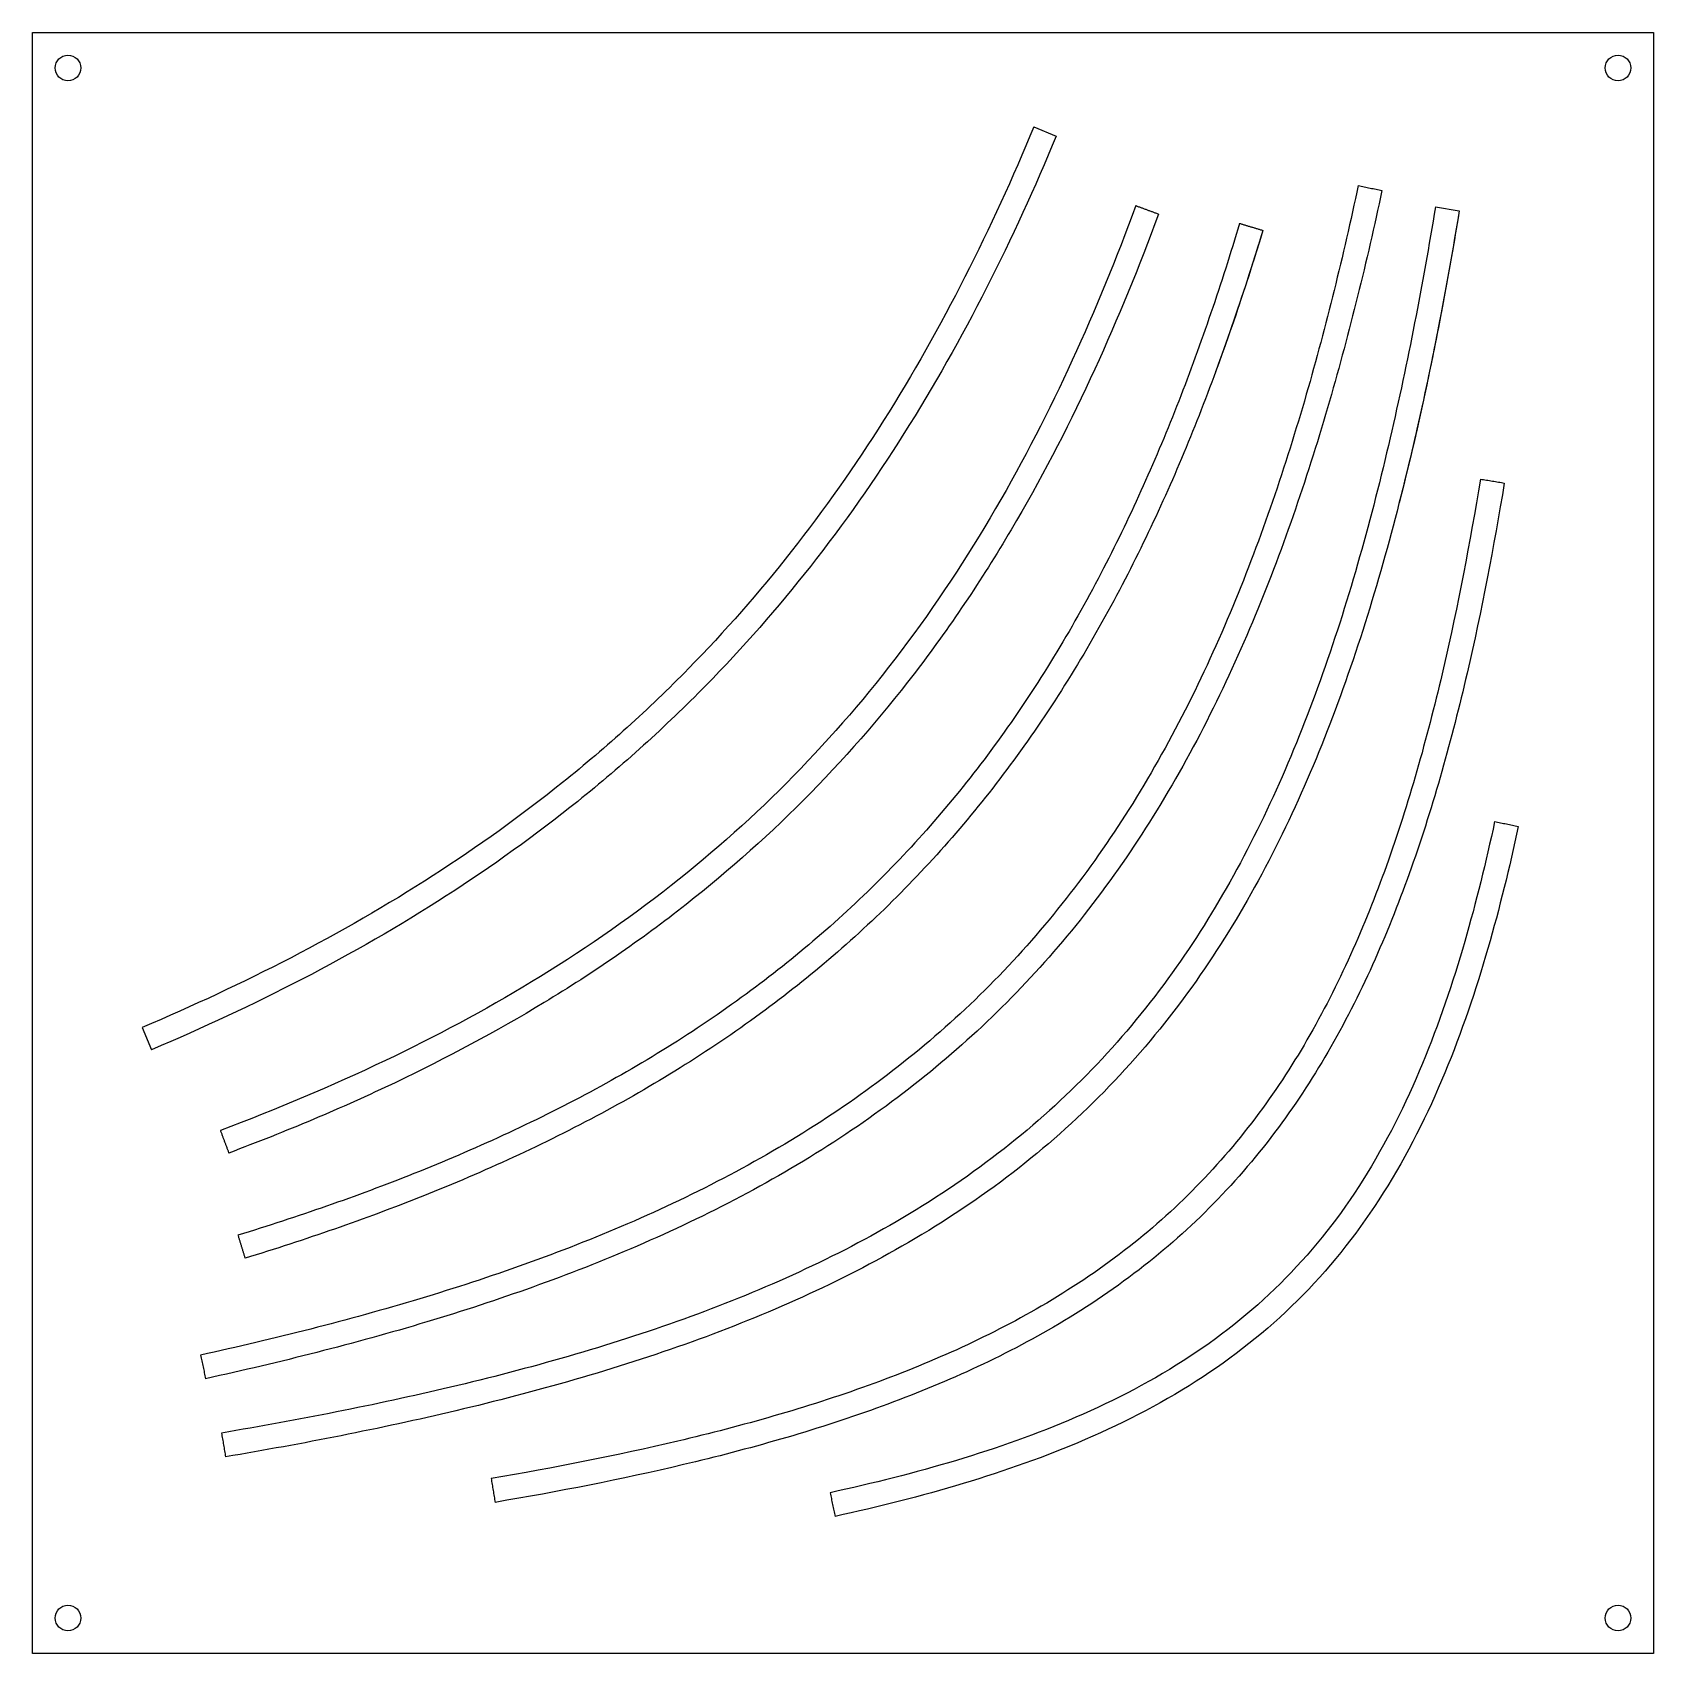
# Model space of a CAD drawing. Header units: millimetres. Extents: x -234 to -6, y 6 to 234.
import ezdxf

# ---------------------------------------------------------------- set-up
doc = ezdxf.new("R2010")
doc.units = ezdxf.units.MM
doc.layers.add('Shape2DView', color=7, linetype='CONTINUOUS')

msp = doc.modelspace()

# ---------------------------------------------------------------- linework, layer by layer
at = {"layer": 'Shape2DView'}
for p, q in [((-233.5, 5.5), (-233.5, 233.5)), ((-233.5, 233.5), (-5.5, 233.5)), ((-5.5, 233.5), (-5.5, 5.5)), ((-92.65, 220.24), (-89.51, 218.93)), ((-36.18, 208.98), (-32.82, 208.43)), ((-218.06, 93.56), (-216.74, 90.43)), ((-5.5, 5.5), (-233.5, 5.5))]:
    msp.add_line(p, q, dxfattribs=at)
for centre in [(-228.5, 228.5), (-10.5, 228.5), (-228.5, 10.5), (-10.5, 10.5)]:
    msp.add_circle(centre, 1.8, dxfattribs=at)
for points, knots in [([(-92.65, 220.24), (-98.59, 205.91), (-105.54, 191.99), (-113.8, 178.9), (-117.81, 172.55), (-122.13, 166.4), (-126.77, 160.5), (-131.29, 154.76), (-136.11, 149.25), (-141.23, 144.03), (-146.8, 138.35), (-152.72, 133), (-158.93, 128.02), (-164.76, 123.34), (-170.85, 118.97), (-177.14, 114.92), (-190.08, 106.59), (-203.86, 99.57), (-218.06, 93.56)], [0, 0, 0, 0, 46.7785, 46.7785, 46.7785, 69.470419, 69.470419, 69.470419, 91.585299, 91.585299, 91.585299, 115.673894, 115.673894, 115.673894, 138.291758, 138.291758, 138.291758, 184.801796, 184.801796, 184.801796, 184.801796]), ([(-89.51, 218.93), (-95.51, 204.46), (-102.54, 190.37), (-110.93, 177.09), (-114.99, 170.64), (-119.38, 164.39), (-124.09, 158.4), (-128.69, 152.56), (-133.6, 146.96), (-138.8, 141.65), (-144.47, 135.87), (-150.49, 130.43), (-156.8, 125.36), (-162.73, 120.61), (-168.92, 116.18), (-175.3, 112.06), (-188.44, 103.6), (-202.39, 96.5), (-216.74, 90.43)], [0, 0, 0, 0, 46.7785, 46.7785, 46.7785, 69.470419, 69.470419, 69.470419, 91.585299, 91.585299, 91.585299, 115.673894, 115.673894, 115.673894, 138.291758, 138.291758, 138.291758, 184.801796, 184.801796, 184.801796, 184.801796]), ([(-47.03, 211.97), (-49.15, 202.1), (-51.54, 192.29), (-54.34, 182.61), (-57.27, 172.49), (-60.65, 162.5), (-64.67, 152.78), (-68.78, 142.88), (-73.58, 133.27), (-79.29, 124.22), (-84.75, 115.57), (-91.06, 107.45), (-98.22, 100.15), (-105.34, 92.88), (-113.29, 86.43), (-121.81, 80.84), (-130.64, 75.04), (-140.07, 70.14), (-149.79, 65.94), (-159.3, 61.84), (-169.09, 58.39), (-179.02, 55.4), (-189.18, 52.34), (-199.49, 49.75), (-209.87, 47.48)], [0, 0, 0, 0, 30.382814, 30.382814, 30.382814, 62.152228, 62.152228, 62.152228, 94.561324, 94.561324, 94.561324, 125.604385, 125.604385, 125.604385, 156.514337, 156.514337, 156.514337, 188.556821, 188.556821, 188.556821, 219.836857, 219.836857, 219.836857, 251.825749, 251.825749, 251.825749, 251.825749]), ([(-43.7, 211.26), (-45.83, 201.32), (-48.25, 191.44), (-51.07, 181.66), (-54.03, 171.45), (-57.45, 161.34), (-61.53, 151.48), (-65.7, 141.43), (-70.58, 131.64), (-76.41, 122.41), (-79.24, 117.93), (-82.29, 113.59), (-85.56, 109.42), (-88.76, 105.36), (-92.17, 101.47), (-95.79, 97.77), (-99.4, 94.09), (-103.22, 90.61), (-107.21, 87.34), (-111.28, 84), (-115.54, 80.89), (-119.94, 78), (-128.97, 72.07), (-138.57, 67.08), (-148.45, 62.82), (-158.1, 58.65), (-168.01, 55.17), (-178.04, 52.14), (-188.3, 49.06), (-198.69, 46.45), (-209.14, 44.16)], [0, 0, 0, 0, 30.382814, 30.382814, 30.382814, 62.152228, 62.152228, 62.152228, 94.561324, 94.561324, 94.561324, 110.282747, 110.282747, 110.282747, 125.604385, 125.604385, 125.604385, 140.892557, 140.892557, 140.892557, 156.514337, 156.514337, 156.514337, 188.556821, 188.556821, 188.556821, 219.836857, 219.836857, 219.836857, 251.825749, 251.825749, 251.825749, 251.825749]), ([(-78.32, 209.14), (-83.73, 194.42), (-90.15, 180.07), (-98.03, 166.55), (-102.07, 159.62), (-106.49, 152.92), (-111.32, 146.52), (-115.99, 140.35), (-121.03, 134.47), (-126.45, 128.95), (-131.84, 123.44), (-137.6, 118.29), (-143.67, 113.52), (-149.92, 108.61), (-156.49, 104.09), (-163.3, 99.96), (-169.95, 95.93), (-176.83, 92.26), (-183.86, 88.91), (-191.44, 85.29), (-199.2, 82.04), (-207.07, 79.08)], [0, 0, 0, 0, 47.280275, 47.280275, 47.280275, 71.537635, 71.537635, 71.537635, 94.955893, 94.955893, 94.955893, 118.313856, 118.313856, 118.313856, 142.392169, 142.392169, 142.392169, 165.915795, 165.915795, 165.915795, 191.275883, 191.275883, 191.275883, 191.275883]), ([(-36.18, 208.98), (-37.98, 198.07), (-40.05, 187.21), (-42.55, 176.46), (-45.16, 165.24), (-48.22, 154.13), (-52.05, 143.29), (-55.74, 132.86), (-60.14, 122.69), (-65.61, 113.11), (-68.28, 108.44), (-71.2, 103.91), (-74.4, 99.6), (-77.71, 95.12), (-81.33, 90.87), (-85.22, 86.9), (-89.11, 82.93), (-93.27, 79.25), (-97.67, 75.86), (-102.23, 72.34), (-107.03, 69.15), (-112.01, 66.24), (-121.47, 60.73), (-131.55, 56.28), (-141.88, 52.55), (-152.6, 48.69), (-163.6, 45.59), (-174.72, 42.96), (-185.36, 40.44), (-196.11, 38.34), (-206.91, 36.52)], [0, 0, 0, 0, 33.253875, 33.253875, 33.253875, 67.965225, 67.965225, 67.965225, 101.396366, 101.396366, 101.396366, 117.733262, 117.733262, 117.733262, 134.667856, 134.667856, 134.667856, 151.555561, 151.555561, 151.555561, 169.049703, 169.049703, 169.049703, 202.262634, 202.262634, 202.262634, 236.682364, 236.682364, 236.682364, 269.630396, 269.630396, 269.630396, 269.630396]), ([(-32.82, 208.43), (-34.64, 197.46), (-36.72, 186.53), (-39.24, 175.69), (-41.87, 164.38), (-44.96, 153.15), (-48.84, 142.16), (-52.58, 131.58), (-57.06, 121.22), (-62.65, 111.43), (-65.39, 106.65), (-68.38, 102.01), (-71.67, 97.57), (-75.07, 92.98), (-78.79, 88.6), (-82.79, 84.52), (-86.79, 80.44), (-91.08, 76.65), (-95.59, 73.16), (-100.28, 69.55), (-105.2, 66.28), (-110.3, 63.31), (-119.98, 57.67), (-130.24, 53.14), (-140.73, 49.35), (-151.6, 45.44), (-162.72, 42.31), (-173.93, 39.65), (-184.67, 37.11), (-195.49, 35), (-206.34, 33.17)], [0, 0, 0, 0, 33.253875, 33.253875, 33.253875, 67.965225, 67.965225, 67.965225, 101.396366, 101.396366, 101.396366, 117.733262, 117.733262, 117.733262, 134.667856, 134.667856, 134.667856, 151.555561, 151.555561, 151.555561, 169.049703, 169.049703, 169.049703, 202.262634, 202.262634, 202.262634, 236.682364, 236.682364, 236.682364, 269.630396, 269.630396, 269.630396, 269.630396]), ([(-75.13, 207.96), (-77.84, 200.58), (-80.81, 193.28), (-84.1, 186.12), (-87.42, 178.86), (-91.07, 171.75), (-95.09, 164.84), (-99.19, 157.8), (-103.69, 150.98), (-108.61, 144.47), (-113.36, 138.19), (-118.5, 132.2), (-124.02, 126.57), (-129.52, 120.96), (-135.39, 115.71), (-141.57, 110.85), (-147.93, 105.84), (-154.62, 101.25), (-161.54, 97.06), (-168.29, 92.96), (-175.27, 89.24), (-182.39, 85.84), (-190.07, 82.17), (-197.92, 78.89), (-205.88, 75.9)], [0, 0, 0, 0, 23.489832, 23.489832, 23.489832, 47.280275, 47.280275, 47.280275, 71.537635, 71.537635, 71.537635, 94.955893, 94.955893, 94.955893, 118.313856, 118.313856, 118.313856, 142.392169, 142.392169, 142.392169, 165.915795, 165.915795, 165.915795, 191.275883, 191.275883, 191.275883, 191.275883]), ([(-63.72, 206.64), (-66.26, 198.2), (-69.09, 189.84), (-72.29, 181.64), (-75.42, 173.63), (-78.91, 165.77), (-82.85, 158.15), (-86.98, 150.15), (-91.62, 142.41), (-96.83, 135.09), (-101.78, 128.13), (-107.25, 121.55), (-113.23, 115.46), (-119.18, 109.39), (-125.62, 103.81), (-132.46, 98.74), (-139.62, 93.44), (-147.2, 88.7), (-155.06, 84.48), (-163.07, 80.17), (-171.38, 76.38), (-179.85, 73), (-187.96, 69.77), (-196.23, 66.91), (-204.6, 64.34)], [0, 0, 0, 0, 26.574803, 26.574803, 26.574803, 52.51278, 52.51278, 52.51278, 79.749061, 79.749061, 79.749061, 105.610193, 105.610193, 105.610193, 131.389745, 131.389745, 131.389745, 158.384867, 158.384867, 158.384867, 185.909383, 185.909383, 185.909383, 212.27644, 212.27644, 212.27644, 212.27644]), ([(-60.46, 205.66), (-63.03, 197.14), (-65.89, 188.7), (-69.13, 180.4), (-72.29, 172.3), (-75.83, 164.33), (-79.83, 156.59), (-84.03, 148.46), (-88.75, 140.59), (-94.06, 133.12), (-99.11, 126.02), (-104.7, 119.3), (-110.8, 113.08), (-116.88, 106.88), (-123.46, 101.18), (-130.43, 96.01), (-137.74, 90.6), (-145.46, 85.78), (-153.45, 81.48), (-161.59, 77.1), (-170.01, 73.26), (-178.59, 69.84), (-186.8, 66.57), (-195.16, 63.68), (-203.6, 61.09)], [0, 0, 0, 0, 26.574803, 26.574803, 26.574803, 52.51278, 52.51278, 52.51278, 79.749061, 79.749061, 79.749061, 105.610193, 105.610193, 105.610193, 131.389745, 131.389745, 131.389745, 158.384867, 158.384867, 158.384867, 185.909383, 185.909383, 185.909383, 212.27644, 212.27644, 212.27644, 212.27644]), ([(-29.85, 170.68), (-31.32, 161.78), (-33.01, 152.92), (-35.04, 144.15), (-37.17, 135), (-39.67, 125.93), (-42.79, 117.1), (-45.8, 108.6), (-49.39, 100.31), (-53.84, 92.51), (-56.01, 88.71), (-58.39, 85.02), (-61, 81.51), (-63.7, 77.86), (-66.64, 74.4), (-69.81, 71.17), (-72.97, 67.94), (-76.36, 64.94), (-79.94, 62.18), (-83.65, 59.32), (-87.56, 56.72), (-91.61, 54.36), (-99.32, 49.87), (-107.53, 46.24), (-115.95, 43.2), (-124.69, 40.06), (-133.66, 37.53), (-142.73, 35.38), (-151.41, 33.32), (-160.18, 31.61), (-168.99, 30.13)], [0, 0, 0, 0, 27.151675, 27.151675, 27.151675, 55.493374, 55.493374, 55.493374, 82.789786, 82.789786, 82.789786, 96.128806, 96.128806, 96.128806, 109.955844, 109.955844, 109.955844, 123.744597, 123.744597, 123.744597, 138.028505, 138.028505, 138.028505, 165.146749, 165.146749, 165.146749, 193.250341, 193.250341, 193.250341, 220.152296, 220.152296, 220.152296, 220.152296]), ([(-26.49, 170.13), (-27.97, 161.17), (-29.68, 152.24), (-31.73, 143.38), (-33.88, 134.13), (-36.41, 124.95), (-39.59, 115.97), (-42.65, 107.32), (-46.31, 98.84), (-50.89, 90.83), (-53.12, 86.91), (-55.58, 83.11), (-58.27, 79.48), (-61.05, 75.72), (-64.1, 72.14), (-67.38, 68.79), (-70.65, 65.45), (-74.16, 62.34), (-77.86, 59.49), (-81.7, 56.53), (-85.73, 53.85), (-89.9, 51.42), (-97.83, 46.8), (-106.22, 43.1), (-114.8, 40), (-123.69, 36.8), (-132.78, 34.24), (-141.94, 32.07), (-150.72, 29.99), (-159.56, 28.27), (-168.43, 26.77)], [0, 0, 0, 0, 27.151675, 27.151675, 27.151675, 55.493374, 55.493374, 55.493374, 82.789786, 82.789786, 82.789786, 96.128806, 96.128806, 96.128806, 109.955844, 109.955844, 109.955844, 123.744597, 123.744597, 123.744597, 138.028505, 138.028505, 138.028505, 165.146749, 165.146749, 165.146749, 193.250341, 193.250341, 193.250341, 220.152296, 220.152296, 220.152296, 220.152296]), ([(-27.85, 122.53), (-29.07, 116.85), (-30.45, 111.2), (-32.06, 105.63), (-33.75, 99.81), (-35.69, 94.06), (-38, 88.49), (-40.36, 82.8), (-43.11, 77.28), (-46.38, 72.1), (-49.51, 67.14), (-53.12, 62.5), (-57.22, 58.33), (-61.29, 54.17), (-65.84, 50.48), (-70.72, 47.27), (-75.78, 43.95), (-81.18, 41.14), (-86.77, 38.73), (-92.22, 36.37), (-97.85, 34.39), (-103.56, 32.67), (-109.41, 30.91), (-115.34, 29.42), (-121.32, 28.12)], [0, 0, 0, 0, 17.541526, 17.541526, 17.541526, 35.883606, 35.883606, 35.883606, 54.595006, 54.595006, 54.595006, 72.517725, 72.517725, 72.517725, 90.363594, 90.363594, 90.363594, 108.863332, 108.863332, 108.863332, 126.922868, 126.922868, 126.922868, 145.391664, 145.391664, 145.391664, 145.391664]), ([(-24.53, 121.82), (-25.76, 116.07), (-27.16, 110.35), (-28.8, 104.68), (-30.51, 98.76), (-32.49, 92.9), (-34.86, 87.18), (-37.28, 81.35), (-40.12, 75.66), (-43.51, 70.29), (-46.75, 65.15), (-50.52, 60.3), (-54.79, 55.95), (-59.04, 51.61), (-63.79, 47.76), (-68.85, 44.43), (-74.11, 40.98), (-79.69, 38.08), (-85.42, 35.61), (-91.02, 33.19), (-96.77, 31.17), (-102.58, 29.42), (-108.53, 27.63), (-114.55, 26.12), (-120.6, 24.79)], [0, 0, 0, 0, 17.541526, 17.541526, 17.541526, 35.883606, 35.883606, 35.883606, 54.595006, 54.595006, 54.595006, 72.517725, 72.517725, 72.517725, 90.363594, 90.363594, 90.363594, 108.863332, 108.863332, 108.863332, 126.922868, 126.922868, 126.922868, 145.391664, 145.391664, 145.391664, 145.391664])]:
    msp.add_open_spline(points, degree=3, knots=knots, dxfattribs=at)
for points, degree in [([(-47.03, 211.97), (-43.7, 211.26)], 1), ([(-78.32, 209.14), (-75.13, 207.96)], 1), ([(-32.82, 208.43), (-35.11, 194.64), (-37.81, 180.89), (-41.28, 167.32)], 3), ([(-60.46, 205.66), (-62.48, 198.97), (-64.68, 192.32), (-67.1, 185.75)], 3), ([(-63.72, 206.64), (-60.46, 205.66)], 1), ([(-29.85, 170.68), (-26.49, 170.13)], 1), ([(-27.85, 122.53), (-24.53, 121.82)], 1), ([(-207.07, 79.08), (-205.88, 75.9)], 1), ([(-204.6, 64.34), (-203.6, 61.09)], 1), ([(-209.87, 47.48), (-209.14, 44.16)], 1), ([(-206.91, 36.52), (-206.34, 33.17)], 1), ([(-168.99, 30.13), (-168.43, 26.77)], 1), ([(-121.32, 28.12), (-120.6, 24.79)], 1)]:
    msp.add_open_spline(points, degree=degree, dxfattribs=at)

doc.saveas('drawing.dxf')
